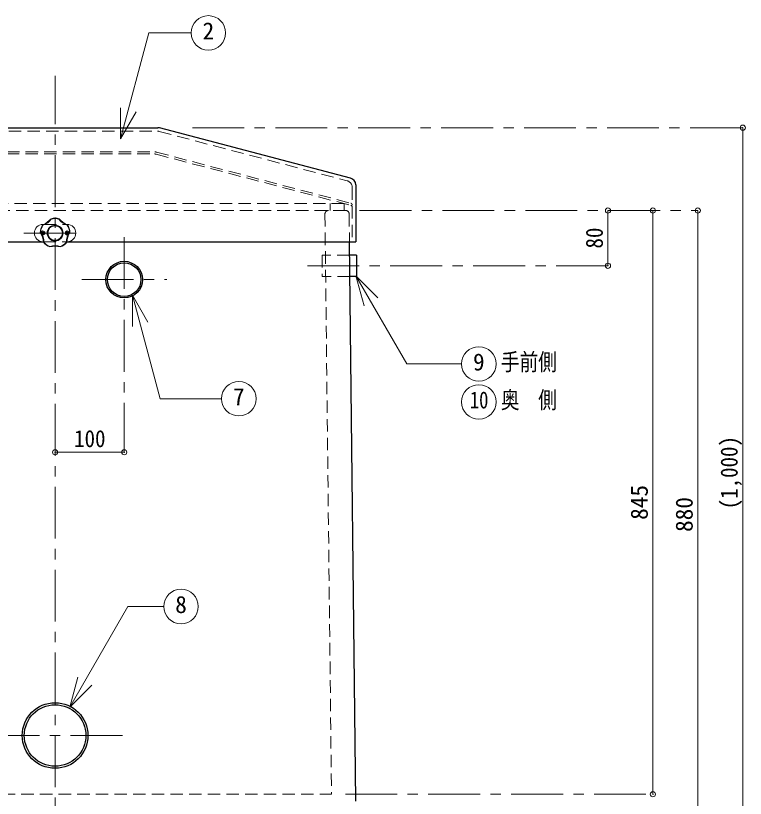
# Model space of a CAD drawing. Units: millimetres at full size, sheet at 1:15. Extents: x -3184 to 2891, y -2037 to 2178.
# Drawn here: x -204 to 852, y -1013 to 120 of the extents above; entities that cross this region are included whole.
import ezdxf
from ezdxf.enums import TextEntityAlignment as Align

# ---------------------------------------------------------------- set-up
doc = ezdxf.new("R2010")
doc.units = ezdxf.units.MM
doc.header["$LTSCALE"] = 15
doc.header["$PDMODE"] = 32
doc.header["$PDSIZE"] = 7.5
doc.linetypes.add('CHAIN1', pattern=[8, 5, -1, 1, -1])
doc.linetypes.add('DASHED1', pattern=[1.8, 1.2, -0.6])
doc.layers.add('0-0', color=7, linetype='Continuous', lineweight=18)
doc.styles.add('ＭＳ ゴシック', font='')
doc.styles.get('ＭＳ ゴシック').set_extended_font_data('MS Gothic')

msp = doc.modelspace()

# ---------------------------------------------------------------- linework, layer by layer
at = {"layer": '0-0'}
for p, q in [((-52.08, -58.26), (-11.03, 94.96)), ((50.11, 94.96), (-11.03, 94.96)), ((-52.08, -58.26), (-52.08, -13.26)), ((-52.08, -58.26), (-29.58, -19.29)), ((-163.14, -182.26), (-164.2, -182.26)), ((-129.2, -182.26), (-130.27, -182.26)), ((288.68, -256.83), (300.33, -300.3)), ((288.68, -256.83), (320.5, -288.65)), ((288.68, -256.83), (362.27, -384.29)), ((-34.8, -284.87), (-12.3, -323.84)), ((-34.8, -284.87), (-34.8, -329.87)), ((-34.8, -284.87), (5.31, -434.57)), ((441.49, -384.29), (362.27, -384.29)), ((94.2, -434.57), (5.31, -434.57)), ((-125.59, -881.02), (-41.52, -735.42)), ((10.55, -735.42), (-41.52, -735.42)), ((-125.59, -881.02), (-113.94, -837.56)), ((-125.59, -881.02), (-93.77, -849.2))]:
    msp.add_line(p, q, dxfattribs=at)
at = {"layer": '0-0', "color": 4, "linetype": 'CHAIN1', "lineweight": 9}
for p, q in [((-146.7, -1117.13), (-146.7, 32.74)), ((52, -42.26), (848.3, -42.26)), ((293.8, -162.13), (783.3, -162.13)), ((-191.7, -194.76), (-101.7, -194.76)), ((-46.7, -200.63), (-46.7, -512.13)), ((653.3, -242.13), (214.62, -242.13)), ((-108.2, -262.13), (14.8, -262.13)), ((-244.2, -922.13), (-49.2, -922.13)), ((273.3, -1007.13), (718.3, -1007.13))]:
    msp.add_line(p, q, dxfattribs=at)
at = {"layer": '0-0', "color": 5, "lineweight": 25}
for p, q in [((-295.41, -42.26), (2, -42.26)), ((280.84, -115.3), (4.55, -42.59)), ((288.3, -124.97), (288.3, -207.26)), ((-261.16, -207.26), (-163.59, -207.26)), ((-129.81, -207.26), (288.3, -207.26)), ((288.37, -1017.13), (279.23, -207.26)), ((289.62, -226.63), (279.45, -226.63))]:
    msp.add_line(p, q, dxfattribs=at)
at = {"layer": '0-0', "color": 4, "lineweight": 9}
for p, q in [((848.3, -42.26), (848.3, -1042.13)), ((653.3, -242.13), (653.3, -162.13)), ((718.3, -162.13), (718.3, -1007.13)), ((783.3, -1042.13), (783.3, -162.13)), ((-46.7, -512.13), (-146.7, -512.13))]:
    msp.add_line(p, q, dxfattribs=at)
at = {"layer": '0-0', "linetype": 'DASHED1'}
for p, q in [((-213.71, -47.26), (1.36, -47.26)), ((3.9, -47.59), (275.84, -119.15)), ((-216.42, -77.26), (-2.52, -77.26)), ((0.02, -77.59), (281.06, -151.55)), ((-216.72, -80.26), (-2.91, -80.26)), ((-0.37, -80.59), (281.06, -154.65)), ((283.3, -128.82), (283.3, -207.26)), ((271.49, -152.13), (-229.49, -152.13)), ((251.49, -152.13), (251.49, -162.13)), ((271.49, -152.13), (271.49, -162.13)), ((273.78, -162.13), (-231.82, -162.13)), ((243.78, -167.19), (253.26, -1007.13)), ((278.78, -167.07), (279.23, -207.26)), ((-163.59, -207.26), (-129.81, -207.26)), ((239.62, -226.63), (239.62, -257.63)), ((279.45, -226.63), (239.62, -226.63)), ((279.8, -257.63), (239.62, -257.63)), ((-546.66, -1007.13), (253.26, -1007.13))]:
    msp.add_line(p, q, dxfattribs=at)
at = {"layer": '0-0', "color": 4, "linetype": 'DASHED1', "lineweight": 9}
for p, q in [((251.49, -152.13), (251.49, -162.13)), ((-166.7, -193.01), (-164.2, -191.76)), ((-164.2, -191.76), (-161.7, -193.01)), ((-163.14, -182.26), (-130.27, -182.26)), ((-129.2, -191.76), (-131.7, -193.01)), ((-126.7, -193.01), (-129.2, -191.76)), ((-166.7, -193.01), (-166.7, -196.51)), ((-164.2, -197.76), (-166.7, -196.51)), ((-161.7, -196.51), (-164.2, -197.76)), ((-161.7, -193.01), (-161.7, -196.51)), ((-131.7, -193.01), (-131.7, -196.51)), ((-131.7, -196.51), (-129.2, -197.76)), ((-129.2, -197.76), (-126.7, -196.51)), ((-126.7, -193.01), (-126.7, -196.51))]:
    msp.add_line(p, q, dxfattribs=at)
at = {"layer": '0-0', "color": 5, "lineweight": 25}
msp.add_lwpolyline([(289.62, -226.63), (289.62, -257.63), (279.8, -257.63)], dxfattribs=at)
at = {"layer": '0-0'}
for centre, radius in [((75.11, 94.96), 25), ((-146.7, -194.76), 10.5), ((466.49, -384.29), 25), ((119.2, -434.57), 25), ((466.49, -439.29), 25), ((35.55, -735.42), 25)]:
    msp.add_circle(centre, radius, dxfattribs=at)
at = {"layer": '0-0', "color": 4, "lineweight": 9}
msp.add_circle((-146.7, -194.76), 11.5, dxfattribs=at)
at = {"layer": '0-0', "color": 4, "linetype": 'DASHED1', "lineweight": 9}
for centre in [(-164.2, -194.76), (-129.2, -194.76)]:
    msp.add_circle(centre, 1.5, dxfattribs=at)
at = {"layer": '0-0', "color": 5, "lineweight": 25}
for centre, radius in [((-46.7, -262.13), 26.5), ((-46.7, -262.13), 24.3), ((-146.7, -922.13), 47.5), ((-146.7, -922.13), 44.55)]:
    msp.add_circle(centre, radius, dxfattribs=at)
for centre, start, end in [((2, -52.26), 75.25644, 90), ((278.3, -124.97), 0, 75.25644)]:
    msp.add_arc(centre, 10, start, end, dxfattribs=at)
at = {"layer": '0-0', "linetype": 'DASHED1'}
for centre, radius, start, end in [((1.36, -57.26), 10, 75.25644, 90), ((-2.52, -87.26), 10, 75.25644, 90), ((-2.91, -90.26), 10, 75.25644, 90), ((273.3, -128.82), 10, 0, 75.25644), ((280.3, -154.45), 3, 0, 75.25644), ((280.3, -157.55), 3, 0, 75.25644), ((248.78, -167.13), 5, 90, 180.64653), ((273.78, -167.13), 5, 0.64653, 90)]:
    msp.add_arc(centre, radius, start, end, dxfattribs=at)
at = {"layer": '0-0'}
for centre, radius, start, end in [((-175.54, -155.06), 29.89, 291.41115, 320.58885), ((-168.45, -164.82), 18.83, 283.0119, 328.9881), ((-146.7, -194.76), 21.5, 74.5, 105.5), ((-146.7, -194.76), 21, 74.5, 105.5), ((-124.95, -164.82), 18.83, 211.0119, 256.9881), ((-117.86, -155.06), 29.89, 219.41115, 248.58885), ((-164.2, -194.76), 12.5, 90, 270), ((-146.7, -194.76), 21.5, 146.5, 177.5), ((-146.7, -194.76), 21, 146.5, 177.5), ((-129.2, -194.76), 12.5, 270, 90), ((-146.7, -194.76), 21, 2.5, 33.5), ((-146.7, -194.76), 21.5, 2.5, 33.5), ((-193.37, -209.92), 29.89, 3.41115, 32.58885), ((-181.9, -206.2), 18.83, 355.0119, 40.9881), ((-111.51, -206.2), 18.83, 139.0119, 184.9881), ((-100.04, -209.92), 29.89, 147.41115, 176.58885), ((-146.7, -194.76), 21.5, 218.5, 249.5), ((-146.7, -194.76), 21, 218.5, 249.5), ((-146.7, -243.83), 29.89, 75.41115, 104.58885), ((-146.7, -231.77), 18.83, 67.0119, 112.9881), ((-146.7, -194.76), 21, 290.5, 321.5), ((-146.7, -194.76), 21.5, 290.5, 321.5)]:
    msp.add_arc(centre, radius, start, end, dxfattribs=at)
at = {"layer": '0-0', "color": 1}
for p in [(848.3, -42.26), (653.3, -162.13), (718.3, -162.13), (783.3, -162.13), (653.3, -242.13), (-146.7, -512.13), (-46.7, -512.13), (718.3, -1007.13)]:
    msp.add_point(p, dxfattribs=at)

# ---------------------------------------------------------------- texts
at = {"layer": '0-0', "style": 'ＭＳ ゴシック'}
for s, p in [('2', (66.67, 78.08)), ('9', (458.05, -401.16)), ('7', (110.76, -451.45)), ('8', (27.11, -752.3))]:
    msp.add_text(s, height=24.74, dxfattribs=at).set_placement(p, align=Align.BOTTOM_LEFT)
at = {"layer": '0-0', "style": 'ＭＳ ゴシック', "width": 0.9}
for s, p in [('80', (653.3, -217.13)), ('(1,000)', (848.3, -594.7))]:
    msp.add_text(s, height=24.74, rotation=90, dxfattribs=at).set_placement(p, align=Align.BOTTOM_LEFT)
at = {"layer": '0-0', "style": 'ＭＳ ゴシック'}
for s, width, p in [('手前側', 0.8, (498.36, -401.16)), ('10', 0.8, (453.36, -456.16)), ('奥\u3000側', 0.8, (498.36, -456.16)), ('100', 0.9, (-119.2, -512.13))]:
    msp.add_text(s, height=24.74, dxfattribs=dict(at, width=width)).set_placement(p, align=Align.BOTTOM_LEFT)
for s, p in [('845', (718.3, -609.94)), ('880', (783.3, -627.44))]:
    msp.add_text(s, height=24.74, rotation=90, dxfattribs=at).set_placement(p, align=Align.BOTTOM_LEFT)

doc.saveas('drawing.dxf')
